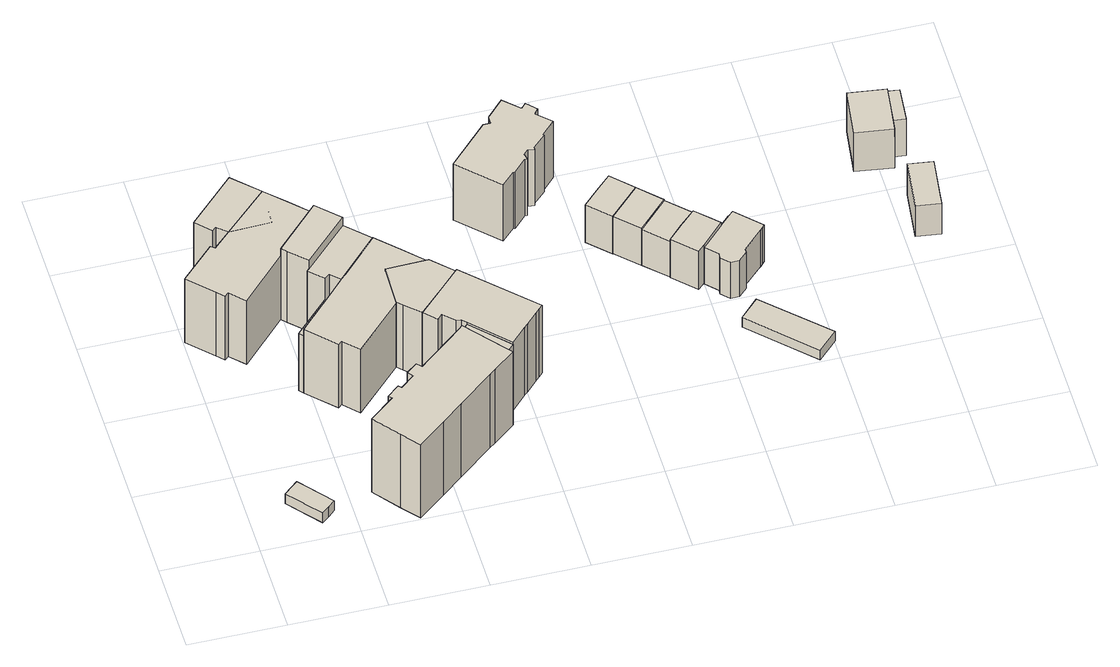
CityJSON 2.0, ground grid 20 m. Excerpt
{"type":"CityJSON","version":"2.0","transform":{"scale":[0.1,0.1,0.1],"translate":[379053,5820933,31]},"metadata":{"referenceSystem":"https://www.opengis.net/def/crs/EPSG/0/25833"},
"CityObjects":{
"building1":{"type":"Building","attributes":{"Gemeindeschluessel":"11000005","BezugspunktDach":"2200","function":"31001_2621","measuredHeight":2.87,"storeysAboveGround":1},"address":[{"country":"Germany","locality":"Berlin","thoroughfareNumber":"20 (1)","thoroughfareName":"Teltower Straße"}],"geometry":[{"type":"Solid","lod":"1","boundaries":[[[[0,1,2,3,4,5]],[[6,7,8,9,10,11]],[[6,11,5,4]],[[7,6,4,3]],[[8,7,3,2]],[[9,8,2,1]],[[10,9,1,0]],[[11,10,0,5]]]]}]},
"building2":{"type":"Building","attributes":{"Gemeindeschluessel":"11000005","function":"31001_1010"},"address":[{"country":"Germany","locality":"Berlin","thoroughfareNumber":"16","thoroughfareName":"Teltower Straße"}],"children":["building2-1","building2-2","building2-3"]},
"building2-1":{"type":"BuildingPart","attributes":{"BezugspunktDach":"2200","measuredHeight":19.02,"storeysAboveGround":4},"parents":["building2"],"geometry":[{"type":"MultiSurface","lod":"1","boundaries":[[[12,13,14,15,16,17,18,19,20,21,22,23]],[[24,25,26,27,28,29,30,31,32,33,34,35]],[[24,35,23,22]],[[25,24,22,21]],[[26,25,21,20]],[[27,26,20,19]],[[28,27,19,18]],[[29,28,18,17]],[[31,30,16,15]],[[32,31,15,14]],[[33,32,14,13]],[[34,33,13,12]],[[35,34,12,23]],[[30,29,17,16,36]]]}]},
"building2-2":{"type":"BuildingPart","attributes":{"BezugspunktDach":"2200","measuredHeight":19.02,"storeysAboveGround":4},"parents":["building2"],"geometry":[{"type":"Solid","lod":"1","boundaries":[[[[37,38,20,39,19,40,41,42]],[[43,44,27,45,26,46,47,48]],[[43,48,42,41]],[[44,43,41,40]],[[27,44,40,19]],[[45,27,19,39]],[[26,45,39,20]],[[46,26,20,38]],[[47,46,38,37]],[[48,47,37,42]]]]}]},
"building2-3":{"type":"BuildingPart","attributes":{"BezugspunktDach":"2200","measuredHeight":19.84,"storeysAboveGround":4},"parents":["building2"],"geometry":[{"type":"MultiSurface","lod":"1","boundaries":[[[49,50,51,52,53]],[[29,54,55,56,30]],[[29,17,16,53,52]],[[54,29,52,51]],[[55,54,51,50]],[[56,55,50,49]],[[30,56,49,53]],[[30,16,17,29]]]}]},
"building3":{"type":"Building","attributes":{"Gemeindeschluessel":"11000005","function":"31001_1010"},"address":[{"country":"Germany","locality":"Berlin","thoroughfareNumber":"22, 24","thoroughfareName":"Teltower Straße"}],"children":["building3-1","building3-2"]},
"building3-1":{"type":"BuildingPart","attributes":{"BezugspunktDach":"2200","measuredHeight":22.84,"storeysAboveGround":5},"parents":["building3"],"geometry":[{"type":"MultiSurface","lod":"1","boundaries":[[[57,58,59,60,61,62,63,64,65,66,67,68,69,70,71,72,73,74,75,76]],[[77,78,79,80,81,82,83,84,85,86,87,88,89,90,91,92,93,94,95,96]],[[77,96,76,75]],[[78,77,75,74]],[[79,78,74,73]],[[80,79,73,72]],[[81,80,72,71]],[[82,81,71,70]],[[83,82,70,69]],[[84,83,69,68]],[[85,84,68,67]],[[86,85,67,66]],[[87,86,66,65]],[[97,98,65,64]],[[89,88,64,63]],[[90,89,63,62]],[[91,90,62,61]],[[92,91,61,60]],[[93,92,60,59]],[[94,93,59,58]],[[95,94,58,57]],[[96,95,57,76]],[[99,88,87,98,97]]]}]},
"building3-2":{"type":"BuildingPart","attributes":{"BezugspunktDach":"2200","measuredHeight":18.82,"storeysAboveGround":5},"parents":["building3"],"geometry":[{"type":"MultiSurface","lod":"1","boundaries":[[[97,100,101,98]],[[102,103,88,87]],[[102,87,98,101]],[[103,102,101,100]],[[88,103,100,97]],[[104,87,105,88,97,98]]]}]},
"building4":{"type":"Building","attributes":{"Gemeindeschluessel":"11000005","function":"31001_1010"},"address":[{"country":"Germany","locality":"Berlin","thoroughfareNumber":"18","thoroughfareName":"Teltower Straße"}],"children":["building4-1","building4-2","building4-3","building4-4"]},
"building4-1":{"type":"BuildingPart","attributes":{"BezugspunktDach":"2200","measuredHeight":20.51,"storeysAboveGround":4},"parents":["building4"],"geometry":[{"type":"MultiSurface","lod":"1","boundaries":[[[106,107,108,109,110,111,112,113,114,115,116]],[[117,118,119,120,121,122,123,124,125,126,127]],[[128,129,127,116,115]],[[130,128,117,115,114]],[[131,119,118,114,113]],[[132,133,134,135,134,136,137,136,131,138,113,112]],[[121,120,112,111]],[[122,121,111,110]],[[123,122,110,109]],[[124,123,109,108]],[[125,124,108,107]],[[126,125,107,106]],[[127,126,106,116]],[[117,127,129,128]],[[118,117,128,130]],[[120,135,134,133,132]],[[137,136,134,135]],[[139,119,138,131,119,137,136,137]]]}]},
"building4-2":{"type":"BuildingPart","attributes":{"BezugspunktDach":"2200","measuredHeight":19.95,"storeysAboveGround":4},"parents":["building4"],"geometry":[{"type":"Solid","lod":"1","boundaries":[[[[140,141,131,136,134,133,142,143,144,145,146]],[[55,147,148,54,120,135,137,119,149,150,151]],[[55,151,146,145]],[[147,55,145,144]],[[148,147,144,143]],[[54,148,143,142]],[[120,54,142,133]],[[149,119,131,141]],[[150,149,141,140]],[[151,150,140,146]],[[135,120,133,134]],[[137,135,134,136]],[[119,137,136,131]]]]}]},
"building4-3":{"type":"BuildingPart","attributes":{"BezugspunktDach":"2200","measuredHeight":20.45,"storeysAboveGround":4},"parents":["building4"],"geometry":[{"type":"Solid","lod":"1","boundaries":[[[[152,153,154,155,156,157,158]],[[159,122,160,161,162,163,123]],[[159,123,158,157]],[[122,159,157,156]],[[160,122,156,155]],[[161,160,155,154]],[[162,161,154,153]],[[163,162,153,152]],[[123,163,152,158]]]]}]},
"building4-4":{"type":"BuildingPart","attributes":{"BezugspunktDach":"2200","measuredHeight":15.87,"storeysAboveGround":4},"parents":["building4"],"geometry":[{"type":"MultiSurface","lod":"1","boundaries":[[[129,130,164,165]],[[166,118,127,167]],[[166,167,165,164]],[[118,166,164,130]],[[167,127,129,165]],[[127,117,128,129]],[[118,130,128,168,117]]]}]},
"building5":{"type":"Building","attributes":{"Gemeindeschluessel":"11000005","BezugspunktDach":"2200","function":"31001_1010","measuredHeight":21.59,"storeysAboveGround":5},"address":[{"country":"Germany","locality":"Berlin","thoroughfareNumber":"20","thoroughfareName":"Teltower Straße"}],"geometry":[{"type":"Solid","lod":"1","boundaries":[[[[169,170,171,172,173,174,175,176,177,178,179,180,181,182,183]],[[184,185,186,187,188,189,190,191,192,193,194,195,196,197,198]],[[184,198,183,182]],[[185,184,182,181]],[[186,185,181,180]],[[187,186,180,179]],[[188,187,179,178]],[[189,188,178,177]],[[190,189,177,176]],[[191,190,176,175]],[[192,191,175,174]],[[193,192,174,173]],[[194,193,173,172]],[[195,194,172,171]],[[196,195,171,170]],[[197,196,170,169]],[[198,197,169,183]]]]}]},
"building6":{"type":"Building","attributes":{"Gemeindeschluessel":"11000005","BezugspunktDach":"2200","function":"31001_1010","measuredHeight":15.76,"storeysAboveGround":3},"address":[{"country":"Germany","locality":"Berlin","thoroughfareNumber":"19","thoroughfareName":"Teltower Straße"}],"geometry":[{"type":"Solid","lod":"1","boundaries":[[[[199,200,201,202,203,204,205,206,207,208,209,210,211,212,213,214,215,216,217,218,219]],[[220,221,222,223,224,225,226,227,228,229,230,231,232,233,234,235,236,237,238,239,240]],[[220,240,219,218]],[[221,220,218,217]],[[222,221,217,216]],[[223,222,216,215]],[[224,223,215,214]],[[225,224,214,213]],[[226,225,213,212]],[[227,226,212,211]],[[228,227,211,210]],[[229,228,210,209]],[[230,229,209,208]],[[231,230,208,207]],[[232,231,207,206]],[[233,232,206,205]],[[234,233,205,204]],[[235,234,204,203]],[[236,235,203,202]],[[237,236,202,201]],[[238,237,201,200]],[[239,238,200,199]],[[240,239,199,219]]]]}]},
"building7":{"type":"Building","attributes":{"Gemeindeschluessel":"11000005","function":"31001_1010"},"address":[{"country":"Germany","locality":"Berlin","thoroughfareNumber":"21","thoroughfareName":"Teltower Straße"}],"children":["building7-1","building7-2"]},
"building7-1":{"type":"BuildingPart","attributes":{"BezugspunktDach":"2200","measuredHeight":13.11,"storeysAboveGround":2},"parents":["building7"],"geometry":[{"type":"MultiSurface","lod":"1","boundaries":[[[241,242,243,244,245]],[[246,247,248,249,250]],[[246,250,245,244]],[[247,246,244,243]],[[251,252,243,242]],[[249,248,242,241]],[[250,249,241,245]],[[248,247,252,251]]]}]},
"building7-2":{"type":"BuildingPart","attributes":{"BezugspunktDach":"2200","measuredHeight":7.8,"storeysAboveGround":2},"parents":["building7"],"geometry":[{"type":"MultiSurface","lod":"1","boundaries":[[[251,253,254,252]],[[255,256,257,258]],[[255,258,252,254]],[[256,255,254,253]],[[257,256,253,251]],[[258,257,251,248,247]],[[247,248,251,252]]]}]},
"building8":{"type":"Building","attributes":{"Gemeindeschluessel":"11000005","function":"31001_1010"},"address":[{"country":"Germany","locality":"Berlin","thoroughfareNumber":"23","thoroughfareName":"Teltower Straße"}],"children":["building8-1","building8-2"]},
"building8-1":{"type":"BuildingPart","attributes":{"BezugspunktDach":"2200","measuredHeight":13.05,"storeysAboveGround":2},"parents":["building8"],"geometry":[{"type":"MultiSurface","lod":"1","boundaries":[[[259,260,242,261,241]],[[262,263,264,265,266]],[[262,266,241,261]],[[263,262,261,242]],[[264,267,251,242,260]],[[265,264,260,259]],[[266,265,259,241]],[[263,251,267,264]]]}]},
"building8-2":{"type":"BuildingPart","attributes":{"BezugspunktDach":"2200","measuredHeight":7.76,"storeysAboveGround":2},"parents":["building8"],"geometry":[{"type":"MultiSurface","lod":"1","boundaries":[[[267,268,253,251]],[[269,270,271,248]],[[269,248,251,253]],[[270,269,253,268]],[[271,270,268,267]],[[248,271,264,263,251]],[[267,251,263,264]]]}]},
"building9":{"type":"Building","attributes":{"Gemeindeschluessel":"11000005","function":"31001_1010"},"address":[{"country":"Germany","locality":"Berlin","thoroughfareNumber":"25","thoroughfareName":"Teltower Straße"}],"children":["building9-1","building9-2"]},
"building9-1":{"type":"BuildingPart","attributes":{"BezugspunktDach":"2200","measuredHeight":11.78,"storeysAboveGround":2},"parents":["building9"],"geometry":[{"type":"MultiSurface","lod":"1","boundaries":[[[272,273,274,275,276,277]],[[278,279,280,281,282,283]],[[278,283,277,276]],[[279,278,276,275]],[[284,285,286,275,274]],[[281,280,274,273]],[[282,281,273,272]],[[283,282,272,277]],[[280,279,287,286,285,284]]]}]},
"building9-2":{"type":"BuildingPart","attributes":{"BezugspunktDach":"2200","measuredHeight":4.85,"storeysAboveGround":2},"parents":["building9"],"geometry":[{"type":"MultiSurface","lod":"1","boundaries":[[[285,288,289,290,291,292,286]],[[293,294,295,296,297,298,299]],[[293,299,286,292]],[[294,293,292,291]],[[295,294,291,290]],[[296,295,290,289]],[[297,296,289,288]],[[298,297,288,285]],[[299,298,280,279,286]],[[285,286,279,280]]]}]},
"building10":{"type":"Building","attributes":{"Gemeindeschluessel":"11000005","function":"31001_1010"},"address":[{"country":"Germany","locality":"Berlin","thoroughfareNumber":"27","thoroughfareName":"Teltower Straße"}],"children":["building10-1","building10-2"]},
"building10-1":{"type":"BuildingPart","attributes":{"BezugspunktDach":"2200","measuredHeight":12.58,"storeysAboveGround":2},"parents":["building10"],"geometry":[{"type":"Solid","lod":"1","boundaries":[[[[300,301,302,303,304,305,306]],[[307,308,309,310,311,312,313]],[[307,313,306,305]],[[308,307,305,304]],[[309,308,304,303]],[[310,314,315,309,303,302]],[[311,310,302,301]],[[312,311,301,300]],[[313,312,300,306]],[[309,315,314,310]]]]}]},
"building10-2":{"type":"BuildingPart","attributes":{"BezugspunktDach":"2200","measuredHeight":5.29,"storeysAboveGround":2},"parents":["building10"],"geometry":[{"type":"Solid","lod":"1","boundaries":[[[[314,316,317,318,315]],[[319,320,321,322,323]],[[319,323,315,318]],[[320,319,318,317]],[[321,320,317,316]],[[322,321,316,314]],[[323,322,314,315]]]]}]},
"building11":{"type":"Building","attributes":{"Gemeindeschluessel":"11000005","BezugspunktDach":"2200","function":"31001_1000","measuredHeight":5.09,"storeysAboveGround":1},"address":[{"country":"Germany","locality":"Berlin","thoroughfareNumber":"27 (1)","thoroughfareName":"Teltower Straße"}],"geometry":[{"type":"Solid","lod":"1","boundaries":[[[[324,325,326,327]],[[297,319,323,298]],[[297,298,327,326]],[[319,297,326,325]],[[323,319,325,324]],[[298,323,324,327]]]]}]},
"building12":{"type":"Building","attributes":{"Gemeindeschluessel":"11000005","BezugspunktDach":"2200","function":"31001_1000","measuredHeight":5,"storeysAboveGround":1},"address":[{"country":"Germany","locality":"Berlin","thoroughfareNumber":"25 (1)","thoroughfareName":"Teltower Straße"}],"geometry":[{"type":"Solid","lod":"1","boundaries":[[[[289,328,329,290]],[[330,331,332,333]],[[330,333,290,329]],[[331,330,329,328]],[[332,331,328,289]],[[333,332,289,290]]]]}]},
"building13":{"type":"Building","attributes":{"Gemeindeschluessel":"11000005","BezugspunktDach":"2200","function":"31001_2463","measuredHeight":2.74,"storeysAboveGround":1},"address":[{"country":"Germany","locality":"Berlin","thoroughfareNumber":"31","thoroughfareName":"Teltower Straße"}],"geometry":[{"type":"Solid","lod":"1","boundaries":[[[[334,335,336,337]],[[338,339,340,341]],[[338,341,337,336]],[[339,338,336,335]],[[340,339,335,334]],[[341,340,334,337]]]]}]},
"building14":{"type":"Building","attributes":{"Gemeindeschluessel":"11000005","function":"31001_1010"},"address":[{"country":"Germany","locality":"Berlin","thoroughfareNumber":"29","thoroughfareName":"Teltower Straße"}],"children":["building14-1","building14-2"]},
"building14-1":{"type":"BuildingPart","attributes":{"BezugspunktDach":"2200","measuredHeight":10.07,"storeysAboveGround":2},"parents":["building14"],"geometry":[{"type":"Solid","lod":"1","boundaries":[[[[342,343,344,345,346,347,348,349,350,351,352,353,354,355]],[[356,357,358,359,360,361,362,363,364,365,366,367,368,369]],[[356,369,355,354]],[[357,356,354,353]],[[358,357,353,352]],[[359,358,352,351]],[[360,359,351,350]],[[361,360,350,349]],[[362,361,349,348]],[[363,362,348,347]],[[364,363,347,346]],[[365,364,346,345]],[[366,365,345,344]],[[367,366,344,343]],[[368,367,343,342]],[[369,368,342,355]]]]}]},
"building14-2":{"type":"BuildingPart","attributes":{"BezugspunktDach":"2200","measuredHeight":5.34,"storeysAboveGround":2},"parents":["building14"],"geometry":[{"type":"Solid","lod":"1","boundaries":[[[[370,371,372,373,317,316]],[[374,375,376,377,378,379]],[[374,379,316,317]],[[375,374,317,373]],[[376,375,373,372]],[[377,376,372,371]],[[378,377,371,370]],[[379,378,370,316]]]]}]},
"building15":{"type":"Building","attributes":{"Gemeindeschluessel":"11000005","BezugspunktDach":"2200","function":"31001_1010","measuredHeight":8.46,"storeysAboveGround":2},"address":[{"country":"Germany","locality":"Berlin","thoroughfareNumber":"141H","thoroughfareName":"Ruhlebener Straße"}],"geometry":[{"type":"Solid","lod":"1","boundaries":[[[[380,381,382,383,384]],[[385,386,387,388,389]],[[385,389,384,383]],[[386,385,383,382]],[[387,386,382,381]],[[388,387,381,380]],[[389,388,380,384]]]]}]},
"building16":{"type":"Building","attributes":{"Gemeindeschluessel":"11000005","function":"31001_1010"},"address":[{"country":"Germany","locality":"Berlin","thoroughfareNumber":"141G","thoroughfareName":"Ruhlebener Straße"}],"children":["building16-1","building16-2"]},
"building16-1":{"type":"BuildingPart","attributes":{"BezugspunktDach":"2200","measuredHeight":11.46,"storeysAboveGround":2},"parents":["building16"],"geometry":[{"type":"MultiSurface","lod":"1","boundaries":[[[390,391,392,393]],[[394,395,396,397]],[[394,397,393,392]],[[395,394,392,391]],[[396,398,399,400,391,390]],[[397,396,390,393]],[[395,400,399,398]]]}]},
"building16-2":{"type":"BuildingPart","attributes":{"BezugspunktDach":"2200","measuredHeight":10.22,"storeysAboveGround":2},"parents":["building16"],"geometry":[{"type":"Solid","lod":"1","boundaries":[[[[401,402,400,399]],[[395,403,404,398]],[[403,395,400,402]],[[404,403,402,401]],[[398,404,401,399]],[[395,398,399,400]]]]}]}
},
"vertices":[
[134,40,30],[149,52,30],[164,65,30],[108,132,30],[93,120,30],[78,107,30],[93,120,3],[108,132,3],[164,65,3],[149,52,3],[134,40,3],[78,107,3],
[50,508,186],[64,494,186],[72,501,186],[101,472,186],[194,568,186],[284,661,186],[244,701,186],[204,741,186],[114,655,186],[79,621,186],[71,628,186],[1,558,186],[71,628,9],[79,621,9],[114,655,9],[204,741,9],[244,701,9],[284,661,9],[194,568,9],[101,472,9],[72,501,9],[64,494,9],[50,508,9],[1,558,9],[194,568,108],
[86,665,186],[94,673,186],[200,658,186],[152,792,186],[108,748,186],[56,696,186],[108,748,9],[152,792,9],[200,658,9],[94,673,9],[86,665,9],[56,696,9],
[204,558,207],[238,524,207],[329,616,207],[284,661,207],[194,568,207],[329,616,9],[238,524,9],[204,558,9],
[288,39,207],[318,3,207],[376,50,207],[420,86,207],[494,146,207],[506,156,207],[551,192,207],[541,204,207],[475,284,207],[474,283,207],[467,276,207],[374,200,207],[365,210,207],[342,192,207],[351,181,207],[322,157,207],[316,163,207],[291,142,207],[297,135,207],[245,93,207],[297,135,3],[291,142,3],[316,163,3],[322,157,3],[351,181,3],[342,192,3],[365,210,3],[374,200,3],[467,276,3],[474,283,3],[475,284,3],[541,204,3],[551,192,3],[506,156,3],[494,146,3],[420,86,3],[376,50,3],[318,3,3],[288,39,3],[245,93,3],[541,204,191],[475,284,191],[541,204,78],
[560,225,191],[489,299,191],[489,299,3],[560,225,3],[475,284,19],[497,258,3],
[240,317,186],[248,323,186],[277,293,186],[374,391,186],[463,481,186],[420,525,186],[376,569,186],[290,480,186],[257,445,186],[193,379,186],[186,371,186],[193,379,9],[257,445,9],[290,480,9],[376,569,9],[420,525,9],[463,481,9],[374,391,9],[277,293,9],[248,323,9],[240,317,9],[186,371,9],[193,379,168],[186,371,168],[257,445,168],[290,480,185],[376,569,127],[376,569,185],[364,556,185],[364,556,9],[303,492,185],[303,492,9],[290,480,97],[301,491,9],
[261,490,185],[271,498,185],[329,616,185],[316,603,185],[254,540,185],[238,524,185],[233,519,185],[254,540,9],[316,603,9],[271,498,9],[261,490,9],[233,519,9],
[385,380,191],[417,349,191],[462,394,191],[506,438,191],[463,481,191],[376,479,191],[374,391,191],[376,479,9],[506,438,9],[462,394,9],[417,349,9],[385,380,9],
[249,452,168],[178,380,168],[249,452,9],[178,380,9],[193,379,156],
[438,321,196],[448,332,196],[470,309,196],[480,308,196],[489,299,196],[560,225,196],[592,258,196],[600,265,196],[623,289,196],[631,297,196],[639,305,196],[506,438,196],[468,400,196],[417,349,196],[413,346,196],[417,349,7],[468,400,7],[506,438,7],[639,305,7],[631,297,7],[623,289,7],[600,265,7],[592,258,7],[560,225,7],[489,299,7],[480,308,7],[470,309,7],[448,332,7],[438,321,7],[413,346,7],
[658,659,162],[685,686,162],[689,685,162],[715,712,162],[720,712,162],[717,725,162],[727,735,162],[740,733,162],[740,738,162],[767,763,162],[766,766,162],[793,795,162],[764,823,162],[773,834,162],[754,854,162],[744,843,162],[712,874,162],[678,838,162],[677,821,162],[662,821,162],[580,737,162],[662,821,5],[677,821,5],[678,838,5],[712,874,5],[744,843,5],[754,854,5],[773,834,5],[764,823,5],[793,795,5],[766,766,5],[767,763,5],[740,738,5],[740,733,5],[727,735,5],[717,725,5],[720,712,5],[715,712,5],[689,685,5],[685,686,5],[658,659,5],[580,737,5],
[850,569,113],[912,631,113],[870,674,113],[838,643,113],[807,612,113],[838,643,9],[870,674,9],[912,631,9],[850,569,9],[807,612,9],[912,631,86],[870,674,86],
[923,642,86],[880,684,86],[880,684,8],[923,642,8],[912,631,8],[870,674,8],
[895,524,113],[956,586,113],[881,600,113],[881,600,10],[912,631,10],[956,586,10],[895,524,10],[850,569,10],[956,586,86],
[968,598,86],[923,642,9],[968,598,9],[956,586,9],
[939,480,111],[970,511,111],[1001,541,111],[956,586,111],[926,555,111],[895,524,111],[926,555,11],[956,586,11],[1001,541,11],[970,511,11],[939,480,11],[895,524,11],[1001,541,46],[1001,541,56],[956,586,56],[956,586,34],
[1021,562,56],[1023,564,56],[1005,583,56],[979,609,56],[968,598,56],[968,598,7],[979,609,7],[1005,583,7],[1023,564,7],[1021,562,7],[1001,541,7],[956,586,7],
[984,435,116],[998,449,116],[1045,497,116],[1021,521,116],[1001,541,116],[970,511,116],[939,480,116],[970,511,10],[1001,541,10],[1021,521,10],[1045,497,10],[998,449,10],[984,435,10],[939,480,10],[1045,497,60],[1021,521,60],
[1064,516,60],[1066,518,60],[1041,543,60],[1041,543,7],[1066,518,7],[1064,516,7],[1045,497,7],[1021,521,7],
[1021,521,58],[1041,543,58],[1021,562,58],[1001,541,58],
[1033,573,56],[1014,592,56],[1014,592,6],[1033,573,6],[1023,564,6],[1005,583,6],
[1157,187,48],[1197,227,48],[1074,348,48],[1035,309,48],[1074,348,21],[1197,227,21],[1157,187,21],[1035,309,21],
[1021,425,109],[1021,415,109],[1037,398,109],[1055,399,109],[1072,416,109],[1072,424,109],[1114,465,109],[1120,471,109],[1124,476,109],[1075,526,109],[1066,518,109],[1064,516,109],[1045,497,109],[998,449,109],[1045,497,8],[1064,516,8],[1066,518,8],[1075,526,8],[1124,476,8],[1120,471,8],[1114,465,8],[1072,424,8],[1072,416,8],[1055,399,8],[1037,398,8],[1021,415,8],[1021,425,8],[998,449,8],
[1114,465,60],[1120,471,60],[1124,476,60],[1075,526,60],[1066,518,6],[1075,526,6],[1124,476,6],[1120,471,6],[1114,465,6],[1064,516,6],
[1471,462,87],[1473,482,87],[1485,572,87],[1434,579,87],[1420,469,87],[1434,579,2],[1485,572,2],[1473,482,2],[1471,462,2],[1420,469,2],
[1428,646,117],[1441,751,117],[1364,761,117],[1350,657,117],[1364,761,9],[1441,751,9],[1428,646,9],[1350,657,9],[1432,674,9],[1432,674,111],[1441,751,111],
[1457,671,111],[1465,748,111],[1465,748,9],[1457,671,9]
]}
